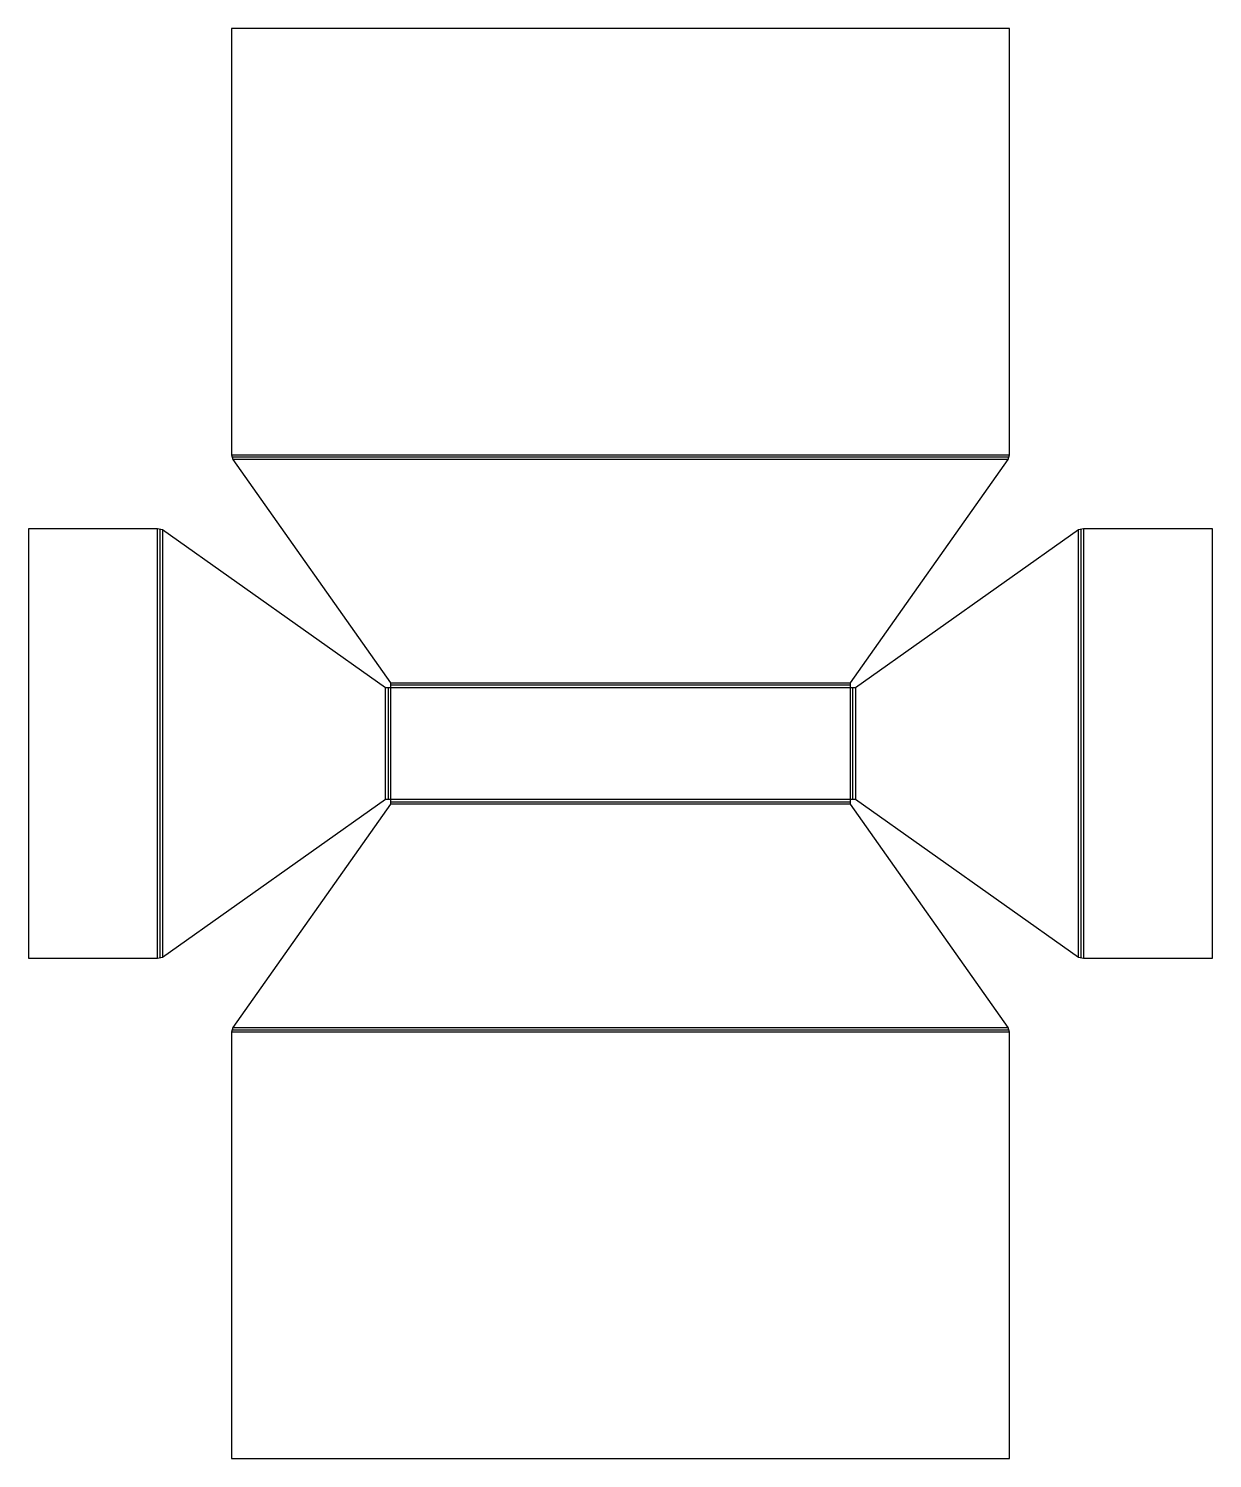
# Model space of a CAD drawing. Header units: millimetres. Extents: x -93 to 450, y 0 to 656.
import ezdxf

# ---------------------------------------------------------------- set-up
doc = ezdxf.new("R2010")
doc.units = ezdxf.units.MM
for name, color, linetype in [('BEND', 7, 'CONTINUOUS'), ('BEND_EXTENT', 7, 'CONTINUOUS'), ('OUTER_PROFILES', 7, 'CONTINUOUS')]:
    doc.layers.add(name, color=color, linetype=linetype)

msp = doc.modelspace()

# ---------------------------------------------------------------- linework, layer by layer
at = {"layer": 'BEND'}
for p, q in [((356.88, 459.49), (0.29, 459.49)), ((-32.81, 426.39), (-32.81, 229.8)), ((389.98, 229.8), (389.98, 426.39)), ((284.16, 354.8), (73.01, 354.8)), ((71.88, 353.67), (71.88, 302.52)), ((285.29, 302.52), (285.29, 353.67)), ((73.01, 301.39), (284.16, 301.39)), ((0.29, 196.7), (356.88, 196.7))]:
    msp.add_line(p, q, dxfattribs=at)
at = {"layer": 'BEND_EXTENT'}
for p, q in [((0, 460.62), (357.17, 460.62)), ((356.59, 458.36), (0.59, 458.36)), ((-33.94, 229.51), (-33.94, 426.68)), ((391.11, 426.68), (391.11, 229.51)), ((-31.68, 426.1), (-31.68, 230.1)), ((388.85, 230.1), (388.85, 426.1)), ((73.01, 355.93), (284.16, 355.93)), ((70.75, 302.52), (70.75, 353.67)), ((286.42, 353.67), (286.42, 302.52)), ((284.16, 300.26), (73.01, 300.26)), ((0.59, 197.83), (356.59, 197.83)), ((357.17, 195.57), (0, 195.57))]:
    msp.add_line(p, q, dxfattribs=at)
msp.add_lwpolyline([(284.16, 302.52), (284.16, 353.67), (73.01, 353.67), (73.01, 302.52)], close=True, dxfattribs=at)
at = {"layer": 'OUTER_PROFILES'}
msp.add_lwpolyline([(70.75, 302.52), (73.01, 302.52), (73.01, 300.26), (0.59, 197.83), (0, 195.57), (0, 0), (357.17, 0), (357.17, 195.57), (356.59, 197.83), (284.16, 300.26), (284.16, 302.52), (286.42, 302.52), (388.85, 230.1), (391.11, 229.51), (450.28, 229.51), (450.28, 426.68), (391.11, 426.68), (388.85, 426.1), (286.42, 353.67), (284.16, 353.67), (284.16, 355.93), (356.59, 458.36), (357.17, 460.62), (357.17, 656.19), (0, 656.19), (0, 460.62), (0.59, 458.36), (73.01, 355.93), (73.01, 353.67), (70.75, 353.67), (-31.68, 426.1), (-33.94, 426.68), (-93.11, 426.68), (-93.11, 229.51), (-33.94, 229.51), (-31.68, 230.1)], close=True, dxfattribs=at)

doc.saveas('drawing.dxf')
